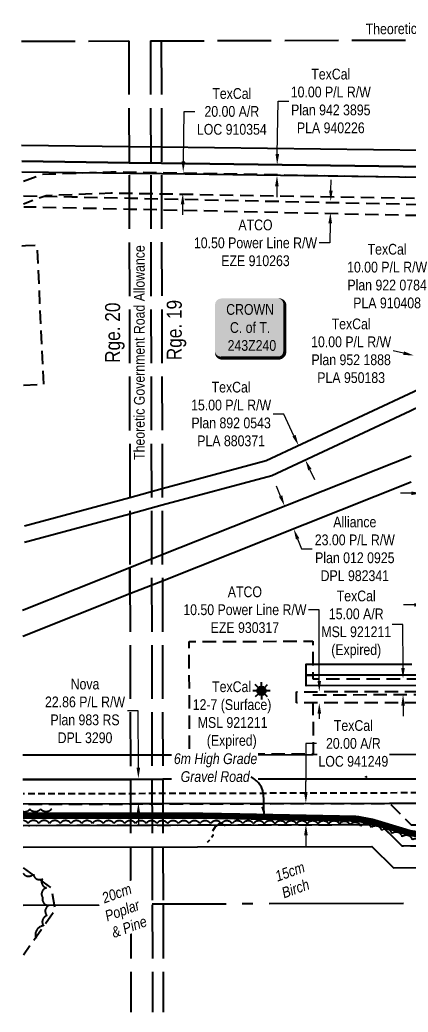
# Model space of a CAD drawing. Extents: x 507881 to 521259, y 6022177 to 6031356.
# Drawn here: x 509547 to 509909, y 6022216 to 6023140 of the extents above; entities that cross this region are included whole.
import ezdxf
from ezdxf.enums import TextEntityAlignment as Align

# ---------------------------------------------------------------- set-up
doc = ezdxf.new("R2010")
doc.units = 0
doc.header["$LTSCALE"] = 5
doc.header["$PDMODE"] = 3
doc.header["$PDSIZE"] = 30
for name, pattern in [('0', [1, 1, 0]), ('foc-ACCESSROAD', [3.75, 2.5, -1.25]), ('foc-FLOWLINE', [3.75, 2.5, -1.25]), ('foc-QUARTERLINE', [33, 25, -3, 2, -3]), ('foc-TOPO', [1, 0.2, -0.8]), ('foc-TOPO-ephemeral', [6.25, 3.125, -0.625, 0.625, -0.625, 0.625, -0.625]), ('foc-UNSURVEYED', [12.5, 10, -2.5]), ('UG_PIPE', [1.875, 1.25, -0.625])]:
    doc.linetypes.add(name, pattern=pattern)
doc.layers.get('Defpoints').update_dxf_attribs({"color": 9})
for name, color, linetype, lineweight in [('AS-GENERAL', 48, 'Continuous', 18), ('F-AR-T', 190, 'Continuous', 9), ('F-RW-T', 190, 'Continuous', 9), ('F-WS-T', 190, 'Continuous', 9)]:
    doc.layers.add(name, color=color, linetype=linetype, lineweight=lineweight)
for name, color, linetype in [('AS-OWNER', 7, 'Continuous'), ('AS-PIPE-UG', 44, 'UG_PIPE'), ('AS-ROADS', 254, 'Continuous'), ('C-RW', 13, 'Continuous'), ('D-TXT', 6, 'Continuous'), ('F-AR', 190, 'foc-ACCESSROAD'), ('F-EZE', 190, 'foc-FLOWLINE'), ('F-RW', 190, 'Continuous'), ('F-WS', 190, 'foc-ACCESSROAD'), ('F-WS-S', 190, 'Continuous'), ('L-QSEC', 8, 'foc-QUARTERLINE'), ('L-ROAD-T', 7, 'Continuous'), ('L-SECQ', 8, 'foc-QUARTERLINE'), ('L-USEC', 7, 'foc-UNSURVEYED'), ('T-BUSH', 110, '0'), ('T-BUSH-T', 110, 'Continuous'), ('T-DRAW', 143, 'foc-TOPO-ephemeral'), ('T-GENERAL', 48, 'foc-TOPO')]:
    doc.layers.add(name, color=color, linetype=linetype)
doc.styles.add('80', font='ARIALN.TTF', dxfattribs={"height": 10})
doc.styles.add('80CG', font='ARIALN.TTF', dxfattribs={"height": 10})
doc.styles.add('80L', font='ARIALN.TTF', dxfattribs={"height": 10})
doc.dimstyles.new('Compass 5 000', dxfattribs={"dimscale": 5, "dimtxt": 9, "dimasz": 2, "dimexe": 0.2, "dimexo": 0.0625, "dimgap": 0.5, "dimtad": 0, "dimtih": 1, "dimtoh": 1, "dimzin": 0, "dimdsep": 46, "dimtxsty": '80CG', "dimcen": 0.1, "dimse1": 1, "dimse2": 1, "dimclrd": 256, "dimclrt": 256, "dimaunit": 1, "dimadec": 4, "dimazin": 0, "dimtfac": 0.06, "dimtofl": 0, "dimtmove": 0, "dimatfit": 1, "dimfxl": 0.2, "dimtolj": 1, "dimtzin": 0, "dimlwd": -1, "dimarcsym": 0})

# ---------------------------------------------------------------- blocks, each defined once
blk = doc.blocks.new('*D576')
at = {"layer": 'Defpoints', "color": 0, "transparency": 16777216}
for p in [(509845.86, 6022526.54), (509904.03, 6022526.62), (509845.88, 6022511.53)]:
    blk.add_point(p, dxfattribs=at)
at = {"layer": 'F-AR-T', "transparency": 16777216}
for p, q in [((509903.96, 6022577.1), (509893.96, 6022577.1)), ((509904.02, 6022536.62), (509903.96, 6022577.1)), ((509904.07, 6022501.61), (509904.08, 6022491.61))]:
    blk.add_line(p, q, dxfattribs=at)
for points in [[(509905.68, 6022536.62), (509902.35, 6022536.62), (509904.03, 6022526.62)], [(509905.73, 6022501.62), (509902.4, 6022501.61), (509904.05, 6022511.61)]]:
    blk.add_solid(points, dxfattribs=at)
at = {"layer": 'F-AR-T', "transparency": 16777216, "insert": (509860.47, 6022577.1), "char_height": 10, "attachment_point": 5, "style": '80CG'}
blk.add_mtext('\\A1;TexCal\\P15.00 A/R\\PMSL 921211\\P(Expired)', dxfattribs=at)
blk = doc.blocks.new('*D585')
at = {"layer": 'Defpoints', "color": 0, "transparency": 16777216}
for p in [(509931.64, 6022699.24), (509921.9, 6022617.96), (509931.89, 6022618)]:
    blk.add_point(p, dxfattribs=at)
at = {"layer": 'F-RW-T', "transparency": 16777216}
for p, q in [((509911.65, 6022699.18), (509901.65, 6022699.15)), ((509941.64, 6022699.28), (509975.04, 6022699.38))]:
    blk.add_line(p, q, dxfattribs=at)
for points in [[(509911.64, 6022700.85), (509911.66, 6022697.52), (509921.65, 6022699.21)], [(509941.64, 6022700.94), (509941.65, 6022697.61), (509931.64, 6022699.24)]]:
    blk.add_solid(points, dxfattribs=at)
at = {"layer": 'F-RW-T', "transparency": 16777216, "insert": (510014.13, 6022699.38), "char_height": 10, "attachment_point": 5, "style": '80CG'}
blk.add_mtext('\\A1;TexCal\\P10.00 P/L R/W\\PPlan 932 1865\\PPLA 930315', dxfattribs=at)
blk = doc.blocks.new('*D586')
at = {"layer": 'Defpoints', "color": 0, "transparency": 16777216}
for p in [(509786.88, 6023004.98), (509827.55, 6023004.42), (509827.41, 6022994.43)]:
    blk.add_point(p, dxfattribs=at)
at = {"layer": 'F-RW-T', "transparency": 16777216}
for p, q in [((509787.02, 6023014.98), (509787.7, 6023064.35)), ((509787.7, 6023064.35), (509797.7, 6023064.35)), ((509786.6, 6022984.99), (509786.46, 6022974.99))]:
    blk.add_line(p, q, dxfattribs=at)
for points in [[(509785.35, 6023015.01), (509788.68, 6023014.96), (509786.88, 6023004.98)], [(509784.94, 6022985.01), (509788.27, 6022984.97), (509786.74, 6022994.99)]]:
    blk.add_solid(points, dxfattribs=at)
at = {"layer": 'F-RW-T', "transparency": 16777216, "insert": (509836.79, 6023064.35), "char_height": 10, "attachment_point": 5, "style": '80CG'}
blk.add_mtext('\\A1;TexCal\\P10.00 P/L R/W\\PPlan 942 3895\\PPLA 940226', dxfattribs=at)
blk = doc.blocks.new('*D587')
at = {"layer": 'Defpoints', "color": 0, "transparency": 16777216}
for p in [(509915.78, 6022833.89), (509914.36, 6022827.45), (509925.54, 6022831.73)]:
    blk.add_point(p, dxfattribs=at)
at = {"layer": 'F-RW-T', "transparency": 16777216}
for p, q in [((509904.59, 6022829.62), (509894.83, 6022831.78)), ((509933.88, 6022823.12), (509943.64, 6022820.96))]:
    blk.add_line(p, q, dxfattribs=at)
for points in [[(509904.95, 6022831.25), (509904.23, 6022827.99), (509914.36, 6022827.45)], [(509934.24, 6022824.75), (509933.52, 6022821.5), (509924.11, 6022825.29)]]:
    blk.add_solid(points, dxfattribs=at)
at = {"layer": 'F-RW-T', "transparency": 16777216, "insert": (509855.74, 6022831.78), "char_height": 10, "attachment_point": 5, "style": '80CG'}
blk.add_mtext('\\A1;TexCal\\P10.00 P/L R/W\\PPlan 952 1888\\PPLA 950183', dxfattribs=at)
blk = doc.blocks.new('*D588')
at = {"layer": 'Defpoints', "color": 0, "transparency": 16777216}
for p in [(509924.44, 6022604.65), (509931.94, 6022604.67), (509931.97, 6022595.34)]:
    blk.add_point(p, dxfattribs=at)
at = {"layer": 'F-RW-T', "transparency": 16777216}
for p, q in [((509914.47, 6022595.29), (509904.47, 6022595.26)), ((509941.97, 6022595.37), (510051.78, 6022595.71))]:
    blk.add_line(p, q, dxfattribs=at)
for points in [[(509914.46, 6022596.96), (509914.47, 6022593.62), (509924.47, 6022595.32)], [(509941.96, 6022597.04), (509941.98, 6022593.71), (509931.97, 6022595.34)]]:
    blk.add_solid(points, dxfattribs=at)
at = {"layer": 'F-RW-T', "transparency": 16777216, "insert": (510113.79, 6022595.71), "char_height": 10, "attachment_point": 5, "style": '80CG'}
blk.add_mtext('\\A1;ATCO\\P7.50 Vegetation Control\\PEZE 890557', dxfattribs=at)
blk = doc.blocks.new('*D612')
at = {"layer": 'Defpoints', "color": 0, "transparency": 16777216}
for p in [(509802.24, 6022666.01), (509738.31, 6022665.36), (509746.78, 6022644.01)]:
    blk.add_point(p, dxfattribs=at)
at = {"layer": 'F-RW-T', "transparency": 16777216}
for p, q in [((509790.07, 6022696.66), (509786.39, 6022705.95)), ((509805.92, 6022656.71), (509809.61, 6022647.42)), ((509809.61, 6022647.42), (509819.61, 6022647.42))]:
    blk.add_line(p, q, dxfattribs=at)
for points in [[(509791.62, 6022697.27), (509788.52, 6022696.04), (509793.76, 6022687.36)], [(509807.47, 6022657.33), (509804.37, 6022656.1), (509802.24, 6022666.01)]]:
    blk.add_solid(points, dxfattribs=at)
at = {"layer": 'F-RW-T', "transparency": 16777216, "insert": (509859.15, 6022647.42), "char_height": 10, "attachment_point": 5, "style": '80CG'}
blk.add_mtext('\\A1;Alliance\\P23.00 P/L R/W\\PPlan 012 0925\\PDPL 982341', dxfattribs=at)
blk = doc.blocks.new('*D613')
at = {"layer": 'Defpoints', "color": 0, "transparency": 16777216}
for p in [(509829.34, 6022434.05), (509657.74, 6022410.96), (509829.38, 6022411.26)]:
    blk.add_point(p, dxfattribs=at)
at = {"layer": 'F-RW-T', "transparency": 16777216}
for p, q in [((509657.59, 6022496.55), (509647.59, 6022496.55)), ((509657.68, 6022443.76), (509657.59, 6022496.55)), ((509657.75, 6022400.96), (509657.77, 6022390.96))]:
    blk.add_line(p, q, dxfattribs=at)
for points in [[(509659.35, 6022443.76), (509656.01, 6022443.76), (509657.7, 6022433.76)], [(509659.42, 6022400.96), (509656.09, 6022400.96), (509657.74, 6022410.96)]]:
    blk.add_solid(points, dxfattribs=at)
at = {"layer": 'F-RW-T', "transparency": 16777216, "insert": (509608.05, 6022496.55), "char_height": 10, "attachment_point": 5, "style": '80CG'}
blk.add_mtext('\\A1;Nova \\P22.86 P/L R/W\\PPlan 983 RS\\PDPL 3290', dxfattribs=at)
blk = doc.blocks.new('*D614')
at = {"layer": 'Defpoints', "color": 0, "transparency": 16777216}
for p in [(509757.65, 6022972.76), (509757.42, 6022962.26), (509836.47, 6022960.54)]:
    blk.add_point(p, dxfattribs=at)
at = {"layer": 'F-RW-T', "transparency": 16777216}
for p, q in [((509836.91, 6022981.03), (509837.13, 6022991.03)), ((509836.25, 6022950.54), (509835.85, 6022932.28)), ((509835.85, 6022932.28), (509825.85, 6022932.28))]:
    blk.add_line(p, q, dxfattribs=at)
for points in [[(509835.25, 6022981.07), (509838.58, 6022981), (509836.7, 6022971.04)], [(509834.58, 6022950.57), (509837.92, 6022950.5), (509836.47, 6022960.54)]]:
    blk.add_solid(points, dxfattribs=at)
at = {"layer": 'F-RW-T', "transparency": 16777216, "insert": (509766.71, 6022932.28), "char_height": 10, "attachment_point": 5, "style": '80CG'}
blk.add_mtext('\\A1;ATCO\\P10.50 Power Line R/W\\PEZE 910263', dxfattribs=at)
blk = doc.blocks.new('*D616')
at = {"layer": 'Defpoints', "color": 0, "transparency": 16777216}
for p in [(509839.95, 6022514.53), (509826.09, 6022504), (509839.97, 6022504.02)]:
    blk.add_point(p, dxfattribs=at)
at = {"layer": 'F-RW-T', "transparency": 16777216}
for p, q in [((509825.97, 6022590.74), (509815.97, 6022590.74)), ((509826.06, 6022524.51), (509825.97, 6022590.74)), ((509826.11, 6022494), (509826.12, 6022484))]:
    blk.add_line(p, q, dxfattribs=at)
for points in [[(509827.73, 6022524.51), (509824.4, 6022524.5), (509826.08, 6022514.51)], [(509827.77, 6022494.01), (509824.44, 6022494), (509826.09, 6022504)]]:
    blk.add_solid(points, dxfattribs=at)
at = {"layer": 'F-RW-T', "transparency": 16777216, "insert": (509756.83, 6022590.74), "char_height": 10, "attachment_point": 5, "style": '80CG'}
blk.add_mtext('\\A1;ATCO\\P10.50 Power Line R/W\\PEZE 930317', dxfattribs=at)
blk = doc.blocks.new('*D617')
at = {"layer": 'Defpoints', "color": 0, "transparency": 16777216}
for p in [(509699.4, 6022998.27), (509742.12, 6022997.52), (509741.77, 6022977.52)]:
    blk.add_point(p, dxfattribs=at)
at = {"layer": 'F-RW-T', "transparency": 16777216}
for p, q in [((509699.58, 6023008.27), (509700.39, 6023054.61)), ((509700.39, 6023054.61), (509710.39, 6023054.61)), ((509698.87, 6022968.27), (509698.7, 6022958.27))]:
    blk.add_line(p, q, dxfattribs=at)
for points in [[(509697.91, 6023008.3), (509701.24, 6023008.24), (509699.4, 6022998.27)], [(509697.21, 6022968.3), (509700.54, 6022968.24), (509699.05, 6022978.27)]]:
    blk.add_solid(points, dxfattribs=at)
at = {"layer": 'F-RW-T', "transparency": 16777216, "insert": (509744.68, 6023054.61), "char_height": 10, "attachment_point": 5, "style": '80CG'}
blk.add_mtext('\\A1;TexCal\\P20.00 A/R\\PLOC 910354', dxfattribs=at)
blk = doc.blocks.new('*D623')
at = {"layer": 'Defpoints', "color": 0, "transparency": 16777216}
for p in [(509981.08, 6022902.89), (509989.3, 6022897.2), (509966.49, 6022881.81)]:
    blk.add_point(p, dxfattribs=at)
at = {"layer": 'F-RW-T', "transparency": 16777216}
for p, q in [((509938.29, 6022901.32), (509928.29, 6022901.32)), ((509958.27, 6022887.5), (509938.29, 6022901.32)), ((509982.93, 6022870.43), (509991.15, 6022864.74))]:
    blk.add_line(p, q, dxfattribs=at)
for points in [[(509959.21, 6022888.87), (509957.32, 6022886.13), (509966.49, 6022881.81)], [(509983.88, 6022871.8), (509981.98, 6022869.06), (509974.71, 6022876.12)]]:
    blk.add_solid(points, dxfattribs=at)
at = {"layer": 'F-RW-T', "transparency": 16777216, "insert": (509889.21, 6022901.32), "char_height": 10, "attachment_point": 5, "style": '80CG'}
blk.add_mtext('\\A1;TexCal\\P10.00 P/L R/W\\PPlan 922 0784\\PPLA 910408', dxfattribs=at)
blk = doc.blocks.new('*D633')
at = {"layer": 'Defpoints', "color": 0, "transparency": 16777216}
for p in [(509821.21, 6022410.83), (509813.62, 6022390.82), (509821.24, 6022390.83)]:
    blk.add_point(p, dxfattribs=at)
at = {"layer": 'F-RW-T', "transparency": 16777216}
for p, q in [((509823.49, 6022466.27), (509813.49, 6022466.27)), ((509813.49, 6022466.27), (509813.55, 6022430.82)), ((509813.57, 6022420.82), (509813.55, 6022430.82)), ((509813.64, 6022380.82), (509813.65, 6022370.82))]:
    blk.add_line(p, q, dxfattribs=at)
for points in [[(509815.24, 6022420.82), (509811.9, 6022420.82), (509813.59, 6022410.82)], [(509815.3, 6022380.82), (509811.97, 6022380.82), (509813.62, 6022390.82)]]:
    blk.add_solid(points, dxfattribs=at)
at = {"layer": 'F-RW-T', "transparency": 16777216, "insert": (509857.81, 6022466.27), "char_height": 10, "attachment_point": 5, "style": '80CG', "bg_fill": 3, "box_fill_scale": 1.1, "bg_fill_color": 256, "bg_fill_true_color": 13158600, "bg_fill_transparency": 0}
blk.add_mtext('\\A1;TexCal\\P20.00 A/R\\PLOC 941249', dxfattribs=at)
blk = doc.blocks.new('*U566')
h = blk.add_hatch(color=255)
edge = h.paths.add_edge_path()
edge.add_line((-26.5, -28.5), (26.5, -28.5))
edge.add_arc((26.5, -22.5), 6, 270, 360)
edge.add_line((32.5, -22.5), (32.5, 21))
edge.add_arc((26.5, 21), 6, 0, 90)
edge.add_line((26.5, 27), (-26.5, 27))
edge.add_arc((-26.5, 21), 6, 90, 180)
edge.add_line((-32.5, 21), (-32.5, -22.5))
edge.add_arc((-26.5, -22.5), 6, 180, 270)
at = {"color": 14, "flags": 128}
blk.add_lwpolyline([(-26.5, -28.5, 3, 3, 0), (26.5, -28.5, 3, 3, 0.414214), (32.5, -22.5, 3, 3, 0), (32.5, 21, 3, 0, 0.414214), (26.5, 27, 0, 0, 0), (-26.5, 27, 0, 0, 0.414214), (-32.5, 21, 0, 0, 0), (-32.5, -22.5, 0, 3, 0.414214)], format="xyseb", close=True, dxfattribs=at)
at = {"color": 14, "style": '80'}
blk.add_attdef('ENTER_TEXT_001', (-26.85, -4.92), '', height=10, dxfattribs=at)
blk = doc.blocks.new('GAS')
h = blk.add_hatch(color=255)
h.dxf.hatch_style = 1
edge = h.paths.add_edge_path()
edge.add_arc((0, 0), 0.9, 0, 360)
for p, q in [((-0.81, 0), (-1.62, 0)), ((-0.57, 0.57), (-1.14, 1.14)), ((0, 0.81), (0, 1.62)), ((0.57, 0.57), (1.14, 1.14)), ((1.62, 0), (0.81, 0)), ((-0.57, -0.57), (-1.14, -1.14)), ((0, -0.81), (0, -1.62)), ((1.14, -1.14), (0.57, -0.57))]:
    blk.add_line(p, q)
blk.add_circle((0, 0), 0.8)
blk = doc.blocks.new('*D1036')
at = {"layer": 'Defpoints', "color": 0, "transparency": 16777216}
for p in [(509806.78, 6022743.73), (509813.61, 6022746.93), (509819.97, 6022733.35)]:
    blk.add_point(p, dxfattribs=at)
at = {"layer": 'F-RW-T', "transparency": 16777216}
for p, q in [((509793.11, 6022772.95), (509783.11, 6022772.95)), ((509802.54, 6022752.79), (509793.11, 6022772.95)), ((509817.36, 6022721.09), (509821.6, 6022712.03))]:
    blk.add_line(p, q, dxfattribs=at)
for points in [[(509804.05, 6022753.49), (509801.03, 6022752.08), (509806.78, 6022743.73)], [(509818.87, 6022721.8), (509815.85, 6022720.38), (509813.13, 6022730.15)]]:
    blk.add_solid(points, dxfattribs=at)
at = {"layer": 'F-RW-T', "transparency": 16777216, "insert": (509744.02, 6022772.95), "char_height": 10, "attachment_point": 5, "style": '80CG'}
blk.add_mtext('\\A1;TexCal\\P15.00 P/L R/W\\PPlan 892 0543\\PPLA 880371', dxfattribs=at)

msp = doc.modelspace()

# ---------------------------------------------------------------- linework, layer by layer
at = {"layer": 'AS-PIPE-UG', "flags": 128}
msp.add_lwpolyline([(512195.519, 6022425.119), (512108.81, 6022424.866), (512008.502, 6022424.342), (511958.573, 6022424.85), (511858.65, 6022424.562), (511856.978, 6022424.21), (511799.508, 6022424.311), (511758.696, 6022424.549), (511655.786, 6022423.996), (511610.516, 6022423.522), (511537.417, 6022423.379), (511473.445, 6022423.525), (511411.474, 6022423.508), (511336.759, 6022423.34), (511248.778, 6022423.174), (511191.841, 6022422.95), (511114.082, 6022422.276), (511039.658, 6022422.322), (510989.53, 6022422.255), (510901.805, 6022422.298), (510844.011, 6022422.251), (510787.561, 6022422.157), (510787.561, 6022422.135), (510731.216, 6022421.98), (510676.908, 6022421.781), (510623.238, 6022421.653), (510564.372, 6022421.604), (510515.99, 6022421.619), (510473.299, 6022421.399), (510428.312, 6022421.425), (510378.335, 6022421.234), (510347.682, 6022421.364), (510294.54, 6022420.999), (510249.803, 6022421.075), (510196.692, 6022420.967), (509550.337, 6022419.261)], dxfattribs=at)
at = {"layer": 'AS-ROADS', "const_width": 5.997, "flags": 128}
msp.add_lwpolyline([(509942.132, 6022377.837), (509910.429, 6022382.978), (509875.808, 6022393.427), (509861.088, 6022396.216), (509749.12, 6022398.464), (509716.195, 6022399.05), (509550.38, 6022399.032)], dxfattribs=at)
at = {"layer": 'C-RW'}
for points in [[(509549.061, 6023023.301), (509649.011, 6023022.031), (509679.17, 6023021.648), (510024.643, 6023017.255), (510035.841, 6023017.113), (510047.037, 6023016.971), (510051.401, 6023016.916), (510058.231, 6023016.83), (510092.05, 6023016.401), (510100.453, 6023016.295), (510109.331, 6023016.182), (510109.331, 6022928.838), (510113.73, 6022923.88), (510126.837, 6022912.486), (510145.429, 6022899.015), (510155.812, 6022892.326), (510185.39, 6022922.427), (510429.712, 6023039.934), (510436.94, 6023043.411), (510450.694, 6023050.027), (510471.066, 6023059.825), (510603.038, 6023123.294), (510666.156, 6023153.649)], [(510701.206, 6023153.759), (510638.121, 6023123.404), (510471.104, 6023043.114), (510456.55, 6023036.127), (510442.79, 6023029.525), (510435.556, 6023026.058), (510194.254, 6022910.042), (510157.953, 6022873.1), (510136.959, 6022886.624), (510117.496, 6022900.727), (510103.152, 6022913.195), (510094.327, 6022923.142), (510094.327, 6023001.28), (510092.634, 6023001.291), (510084.205, 6023001.348), (510050.282, 6023001.578), (510043.432, 6023001.625), (510039.054, 6023001.655), (510027.824, 6023001.731), (510016.592, 6023001.807), (509679.202, 6023006.473), (509649.043, 6023006.882), (509549.093, 6023008.271)]]:
    msp.add_lwpolyline(points, dxfattribs=at)
at = {"layer": 'C-RW', "flags": 128}
for points in [[(511868.956, 6022414.677), (510299.436, 6022411.194), (510299.79, 6022296.401), (510149.872, 6022296.064), (510149.602, 6022383.546), (510030.214, 6022383.277), (510018.253, 6022371.303), (509903.343, 6022370.538), (509883.312, 6022390.48), (509550.399, 6022389.73)], [(509550.441, 6022369.741), (509875.077, 6022370.472), (509895.145, 6022350.494), (510026.557, 6022351.333), (510038.518, 6022363.306), (510129.674, 6022363.512), (510129.944, 6022276.03), (510319.841, 6022276.457), (510319.487, 6022391.25), (511849.003, 6022394.705)]]:
    msp.add_lwpolyline(points, dxfattribs=at)
at = {"layer": 'F-AR', "flags": 128}
for points in [[(509550.848, 6022989.756), (509567.998, 6022996.106), (509631.973, 6022998.532), (509650.107, 6022998.214), (509680.267, 6022997.686), (510011.42, 6022991.882), (510022.59, 6022991.686), (510033.757, 6022991.49), (510038.106, 6022991.414), (510044.923, 6022991.294), (510035.678, 6022973.553), (510034.594, 6022971.473), (510027.782, 6022971.593), (510023.427, 6022971.668), (510012.259, 6022971.864), (510001.091, 6022972.059), (509680.309, 6022977.682), (509650.149, 6022978.211), (509632.177, 6022978.526), (509596.713, 6022977.181), (509571.948, 6022976.242), (509550.893, 6022968.445)], [(509555.503, 6022409.731), (509649.65, 6022409.943), (509679.823, 6022410.011), (509891.546, 6022410.487), (509911.581, 6022390.543), (509931.542, 6022390.588), (509931.589, 6022370.602), (509903.343, 6022370.538), (509883.312, 6022390.48), (509555.546, 6022389.741)]]:
    msp.add_lwpolyline(points, dxfattribs=at)
at = {"layer": 'F-EZE', "flags": 128}
msp.add_lwpolyline([(509550.919, 6022976.158), (509595.672, 6022975.183), (509649.112, 6022974.019), (509679.272, 6022973.362), (509998.147, 6022966.412), (510009.291, 6022966.169), (510020.434, 6022965.927), (510024.78, 6022965.833), (510031.579, 6022965.685), (510026.164, 6022955.298), (510019.366, 6022955.446), (510015.021, 6022955.54), (510003.877, 6022955.782), (509992.733, 6022956.025), (509679.295, 6022962.855), (509649.134, 6022963.513), (509550.942, 6022965.652)], dxfattribs=at)
msp.add_lwpolyline([(509926.436, 6022514.634), (509926.45, 6022504.132), (509925.799, 6022504.142), (509918.297, 6022504.132), (509813.834, 6022503.988), (509804.737, 6022503.975), (509804.723, 6022514.477), (509918.265, 6022514.634), (509925.767, 6022514.645), (509926.436, 6022514.634)], close=True, dxfattribs=at)
at = {"layer": 'F-RW'}
for points in [[(509549.093, 6023008.271), (509649.043, 6023006.882), (509679.202, 6023006.473), (510016.592, 6023001.807), (510079.037, 6023121.629), (510094.782, 6023151.838)], [(510011.42, 6022991.882), (509679.224, 6022996.479), (509649.064, 6022996.895), (509549.114, 6022998.277)], [(509551.568, 6022669.008), (509649.701, 6022695.406), (509679.842, 6022703.568), (509776.676, 6022729.648), (509909.504, 6022791.779), (509919.219, 6022796.324), (509928.934, 6022800.866), (509931.332, 6022801.988), (509940.357, 6022806.211), (510045.328, 6022855.311), (510053.114, 6022855.337), (510140.784, 6022855.633), (510173.161, 6022855.744), (510471.529, 6022856.71), (510504.014, 6022856.815), (510515.522, 6022856.852)], [(510521.818, 6022841.884), (510507.822, 6022841.838), (510471.564, 6022841.718), (510158.339, 6022840.693), (510125.968, 6022840.586), (510053.161, 6022840.347), (510048.686, 6022840.332), (509931.384, 6022785.464), (509929.999, 6022784.816), (509920.284, 6022780.272), (509910.569, 6022775.727), (509781.839, 6022715.513), (509679.875, 6022688.014), (509649.733, 6022679.883), (509551.601, 6022653.462)], [(509911.68, 6022709.43), (509680.024, 6022617.518), (509649.89, 6022605.498), (509649.838, 6022630.243), (509679.971, 6022642.205), (509911.569, 6022734.141)], [(509549.975, 6022590.499), (509649.837, 6022630.242), (509649.889, 6022605.497), (509550.028, 6022565.745)], [(509922.175, 6022530.124), (509820.227, 6022529.983), (509813.759, 6022529.973), (509813.745, 6022539.967), (509820.205, 6022539.977), (509912.149, 6022540.104)], [(509924.699, 6022520.134), (509813.774, 6022519.981), (509813.759, 6022529.973), (509820.227, 6022529.983), (509922.175, 6022530.124)], [(509550.26, 6022455.575), (509650.207, 6022455.742), (509680.365, 6022455.795), (509705.371, 6022455.839), (509820.397, 6022456.043), (509924.896, 6022456.228), (509932.398, 6022456.241), (509962.884, 6022456.294), (510199.058, 6022456.713), (510220.361, 6022456.751), (510235.359, 6022456.777), (510319.085, 6022457.049), (510319.779, 6022456.923), (510472.442, 6022457.184), (510601.748, 6022457.405)], [(512196.807, 6022438.39), (512096.861, 6022438.127), (511304.784, 6022436.038), (511274.626, 6022435.958), (511024.171, 6022435.297), (511011.308, 6022435.264), (510788.947, 6022434.878), (510768.656, 6022434.841), (510758.662, 6022434.824), (510472.494, 6022434.338), (510236.005, 6022433.931), (510221.006, 6022433.906), (509962.954, 6022433.426), (509932.468, 6022433.371), (509680.413, 6022432.917), (509650.255, 6022432.862), (509550.308, 6022432.708)], [(509550.308, 6022432.708), (509650.255, 6022432.862), (509680.413, 6022432.917), (509932.468, 6022433.371), (509962.954, 6022433.426), (510221.006, 6022433.906), (510236.005, 6022433.931), (510472.494, 6022434.338), (510758.662, 6022434.824), (510768.656, 6022434.841), (510788.947, 6022434.878), (511011.308, 6022435.264), (511024.171, 6022435.297), (511274.626, 6022435.958), (511304.784, 6022436.038), (512096.861, 6022438.127), (512196.807, 6022438.39)], [(511304.841, 6022413.193), (511274.682, 6022413.113), (511031.958, 6022412.473), (511019.094, 6022412.439), (510789.027, 6022412.035), (510768.695, 6022412.001), (510758.748, 6022411.99), (510746.552, 6022411.969), (510472.546, 6022411.495), (510302.439, 6022411.2), (510236.65, 6022411.087), (510221.651, 6022411.062), (509963.024, 6022410.611), (509932.538, 6022410.559), (509925.037, 6022410.545), (509891.546, 6022410.487), (509680.462, 6022410.133), (509650.303, 6022410.011), (509550.357, 6022409.855)]]:
    msp.add_lwpolyline(points, dxfattribs=at)
at = {"layer": 'F-WS', "flags": 128}
for points in [[(509549.26, 6022929.68), (509552.657, 6022929.844), (509563.168, 6022930.352), (509569.449, 6022800.475), (509549.535, 6022799.512)], [(509550.483, 6022350.463), (509576.554, 6022331.895), (509579.838, 6022312.913), (509580.171, 6022310.987), (509550.654, 6022269.12)]]:
    msp.add_lwpolyline(points, dxfattribs=at)
msp.add_lwpolyline([(509926.444, 6022511.473), (509926.444, 6022511.473), (509924.635, 6022511.483), (509820.178, 6022511.338), (509820.195, 6022503.836), (509820.304, 6022456.402), (509705.278, 6022456.198), (509705.038, 6022561.222), (509820.064, 6022561.426), (509820.112, 6022540.336), (509820.134, 6022530.342), (509820.143, 6022526.341), (509924.588, 6022526.486), (509926.398, 6022526.477), (509926.398, 6022526.477), (509926.398, 6022526.477), (509926.444, 6022511.473)], close=True, dxfattribs=at)
at = {"layer": 'L-QSEC', "flags": 128}
msp.add_lwpolyline([(509550.555, 6022315.832), (509650.501, 6022316.103)], dxfattribs=at)
at = {"layer": 'L-SECQ'}
msp.add_line((509904.38, 6022317.341), (509670.605, 6022316.602), dxfattribs=at)
at = {"layer": 'L-USEC'}
for p, q in [((509548.857, 6023120.014), (509648.803, 6023120.285)), ((509648.803, 6023120.285), (509650.501, 6022316.103)), ((509668.912, 6023120.349), (510470.922, 6023122.885)), ((509668.912, 6023120.349), (509668.912, 6023120.328)), ((509668.912, 6023120.328), (509670.61, 6022316.145)), ((509678.967, 6023120.381), (509678.967, 6023120.349)), ((509678.967, 6023120.349), (509680.665, 6022316.166)), ((509650.501, 6022316.103), (509650.712, 6022216.158)), ((509670.61, 6022316.145), (509670.821, 6022216.201)), ((509680.665, 6022316.166), (509680.876, 6022216.222))]:
    msp.add_line(p, q, dxfattribs=at)
at = {"layer": 'T-BUSH', "flags": 128}
for points in [[(509576.729, 6022405.299, -0.5205671), (509566.735, 6022405.205, -0.5205671), (509556.741, 6022405.112, -0.3067375), (509550.373, 6022402.612, -0.3067375)], [(509925.883, 6022333.561, 0.520567), (509924.986, 6022343.516, 0.5205671), (509924.325, 6022353.48, 0.5205671), (509924.41, 6022363.474, 0.5205671), (509921.504, 6022372.868, 0.5205671), (509912.905, 6022376.627, 0.5205671), (509903.339, 6022379.519, 0.5205671), (509893.798, 6022382.494, 0.5205671), (509884.256, 6022385.468, 0.5205671), (509874.643, 6022388.118, 0.5205671), (509864.731, 6022389.402, 0.5205671), (509854.82, 6022390.685, 0.5205671), (509844.878, 6022391.511, 0.5205671), (509834.883, 6022391.526, 0.5205671), (509824.889, 6022391.542, 0.5205671), (509814.894, 6022391.557, 0.5205671), (509804.9, 6022391.572, 0.5205671), (509794.905, 6022391.588, 0.5205671), (509784.91, 6022391.603, 0.5205671), (509774.916, 6022391.618, 0.5205671), (509764.921, 6022391.634, 0.5205671), (509754.927, 6022391.649, 0.5205671), (509744.932, 6022391.665, 0.5205671), (509734.938, 6022391.68, 0.5205671), (509724.943, 6022391.695, 0.5205671), (509714.948, 6022391.711, 0.5205671), (509704.954, 6022391.726, 0.5205671), (509694.959, 6022391.741, 0.5205671), (509684.965, 6022391.757, 0.5205671), (509674.97, 6022391.772, 0.5205671), (509664.975, 6022391.787, 0.5205671), (509654.981, 6022391.803, 0.5205671), (509644.986, 6022391.818, 0.5205671), (509634.992, 6022391.833, 0.5205671), (509624.997, 6022391.849, 0.5205671), (509615.003, 6022391.864, 0.5205671), (509605.008, 6022391.879, 0.5205671), (509595.013, 6022391.895, 0.5205671), (509585.019, 6022391.91, 0.5205671), (509575.024, 6022391.925, 0.5205671), (509565.03, 6022391.941, 0.5205671), (509555.035, 6022391.956, 0.2296402), (509550.39, 6022394.555, 0.2296402)], [(509550.493, 6022345.393, 0.4774871), (509559.944, 6022344.546, 0.5205671), (509568.364, 6022340.166, 0.5205671), (509572.261, 6022331.905, 0.5205671), (509568.526, 6022322.747, 0.5205671), (509574.594, 6022315.642, 0.5205671), (509572.63, 6022305.992, 0.5205671), (509569.457, 6022296.565, 0.5205671), (509562.588, 6022284.879)]]:
    msp.add_lwpolyline(points, format="xyb", dxfattribs=at)
at = {"layer": 'T-DRAW', "flags": 128}
msp.add_lwpolyline([(509738.42, 6022389.916), (509737.747, 6022390.056), (509733.381, 6022391.97), (509729.029, 6022388.754), (509726.626, 6022384.213), (509726.954, 6022380.369), (509724.346, 6022376.924), (509720.048, 6022372.216)], dxfattribs=at)
at = {"layer": 'T-GENERAL'}
for points in [[(509869.556, 6022435.009), (509869.481, 6022435.035), (509869.557, 6022435.045), (509869.556, 6022435.009)], [(509869.557, 6022435.045), (509869.562, 6022435.384), (509870.303, 6022435.137), (509869.557, 6022435.045)]]:
    msp.add_lwpolyline(points, close=True, dxfattribs=at)

# ---------------------------------------------------------------- block references
at = {"layer": 'AS-OWNER', "color": 6}
ref = msp.add_blockref('*U566', (509761.492, 6022853.572), dxfattribs=dict(at, xscale=0.9994626999999787, yscale=0.9994626999999787, zscale=0.9994626999999787))
ref.add_attrib('ENTER_TEXT_001', 'CROWN', (509739.444, 6022865.338), dxfattribs={"layer": '0', "color": 14, "height": 9.9946, "style": '80'})
ref.add_attrib('ENTER_TEXT_002', 'C. of T.', (509742.938, 6022848.503), dxfattribs={"layer": '0', "color": 14, "height": 9.9946, "style": '80'})
ref.add_attrib('ENTER_TEXT_003', ' 243Z240', (509737.583, 6022831.804), dxfattribs={"layer": '0', "color": 14, "height": 9.9946, "style": '80'})
at = {"layer": 'F-WS-S', "xscale": 4.997294999999959, "yscale": 4.997294999999959, "zscale": 4.997294999999959}
msp.add_blockref('GAS', (509772.202, 6022515.36), dxfattribs=at)

# ---------------------------------------------------------------- texts
at = {"layer": 'D-TXT', "color": 3, "char_height": 13.9924, "attachment_point": 1, "rotation": 90, "style": '80L'}
for s, width, insert in [('Rge. 19', 63.79214, (509684.096, 6022823.061)), ('Rge. 20', 73.67562, (509626.717, 6022820.606))]:
    msp.add_mtext_dynamic_manual_height_columns(s, width=width, gutter_width=47.449, heights=[0], dxfattribs=dict(at, insert=insert))
at = {"layer": 'L-ROAD-T', "style": '80L'}
for rotation, p in [(0.477682, (509969.168, 6023132.21)), (90, (509658.595, 6022830.198))]:
    msp.add_text('Theoretic Government Road Allowance', height=9.99459, rotation=rotation, dxfattribs=at).set_placement(p, align=Align.MIDDLE_CENTER)
at = {"layer": 'T-BUSH-T', "insert": (509783.049, 6022346.665), "char_height": 9.99459, "attachment_point": 1, "rotation": 20, "style": '80L'}
msp.add_mtext_dynamic_manual_height_columns('\\pi0.89124;{\\fArial Narrow|b0|i1|c0|p34;15cm \\P\\pi1.2969;Birch}', width=27.89386, gutter_width=49.946, heights=[0], dxfattribs=at)

# ---------------------------------------------------------------- dimensions: what is measured, and where the dimension line sits
at = {"layer": 'F-AR-T'}
dim = msp.add_linear_dim(base=(509904.031, 6022526.618), p1=(509845.881, 6022511.534), p2=(509845.86, 6022526.537), angle=90.07973, text='TexCal\\P15.00 A/R\\PMSL 921211\\P(Expired)', dimstyle='Compass 5 000', dxfattribs=at)
dim.commit()
dim.dimension.update_dxf_attribs({"geometry": '*D576', "text_midpoint": (509860.465, 6022577.1), "dimtype": 161})
at = {"layer": 'F-RW-T'}
for base, p1, p2, angle, text, picture, middle in [((509786.878, 6023004.984), (509827.412, 6022994.428), (509827.55, 6023004.421), 89.207495, 'TexCal\\P10.00 P/L R/W\\PPlan 942 3895\\PPLA 940226', '*D586', (509836.785, 6023064.345)), ((509699.4, 6022998.268), (509741.773, 6022977.522), (509742.124, 6022997.519), 88.995836, 'TexCal\\P20.00 A/R\\PLOC 910354', '*D617', (509744.679, 6023054.608)), ((509836.467, 6022960.535), (509757.646, 6022972.759), (509757.418, 6022962.258), 268.751657, 'ATCO\\P10.50 Power Line R/W\\PEZE 910263', '*D614', (509766.711, 6022932.281)), ((509966.489, 6022881.808), (509989.297, 6022897.202), (509981.078, 6022902.889), 145.316884, 'TexCal\\P10.00 P/L R/W\\PPlan 922 0784\\PPLA 910408', '*D623', (509889.207, 6022901.319)), ((509914.355, 6022827.453), (509925.541, 6022831.727), (509915.783, 6022833.892), 167.49474, 'TexCal\\P10.00 P/L R/W\\PPlan 952 1888\\PPLA 950183', '*D587', (509855.744, 6022831.784)), ((509806.775, 6022743.727), (509819.965, 6022733.347), (509813.614, 6022746.926), 115.0679, 'TexCal\\P15.00 P/L R/W\\PPlan 892 0543\\PPLA 880371', '*D1036', (509744.022, 6022772.948)), ((509931.643, 6022699.245), (509921.9, 6022617.965), (509931.893, 6022617.996), 0.176064, 'TexCal\\P10.00 P/L R/W\\PPlan 932 1865\\PPLA 930315', '*D585', (510014.129, 6022699.378)), ((509802.235, 6022666.007), (509738.311, 6022665.364), (509746.785, 6022644.006), 291.641332, 'Alliance\\P23.00 P/L R/W\\PPlan 012 0925\\PDPL 982341', '*D612', (509859.151, 6022647.417)), ((509826.092, 6022504.005), (509839.953, 6022514.526), (509839.967, 6022504.024), 270.079298, 'ATCO\\P10.50 Power Line R/W\\PEZE 930317', '*D616', (509756.831, 6022590.737)), ((509931.97, 6022595.343), (509924.44, 6022604.646), (509931.941, 6022604.669), 0.176064, 'ATCO\\P7.50 Vegetation Control\\PEZE 890557', '*D588', (510113.792, 6022595.711))]:
    dim = msp.add_linear_dim(base=base, p1=p1, p2=p2, angle=angle, text=text, dimstyle='Compass 5 000', dxfattribs=at)
    dim.commit()
    dim.dimension.update_dxf_attribs({"geometry": picture, "text_midpoint": middle, "dimtype": 161})

# ---------------------------------------------------------------- next in the draw order: texts
at = {"layer": 'AS-GENERAL', "insert": (509690.227, 6022457.115), "char_height": 9.99459, "attachment_point": 1, "style": '80L', "bg_fill": 3, "box_fill_scale": 1.15, "bg_fill_color": 256, "bg_fill_true_color": 256, "bg_fill_transparency": 0}
msp.add_mtext_dynamic_manual_height_columns('\\pi0.50633;{\\fArial Narrow|b0|i1|c0|p34;6m High Grade \\P\\pi6.8433;Gravel Road}', width=77.4106, gutter_width=49.946, heights=[0], dxfattribs=at)
at = {"layer": 'T-BUSH-T', "insert": (509619.411, 6022325.522), "char_height": 9.99459, "attachment_point": 1, "rotation": 20, "style": '80L', "bg_fill": 3, "box_fill_scale": 1.15, "bg_fill_color": 256, "bg_fill_true_color": 256, "bg_fill_transparency": 0}
msp.add_mtext_dynamic_manual_height_columns('\\pi3.5177;{\\fArial Narrow|b0|i1|c0|p34;20cm \\P\\pi0.31687;Poplar \\P\\pi0.81115;& Pine}', width=34.16948, gutter_width=49.946, heights=[0], dxfattribs=at)

# ---------------------------------------------------------------- next in the draw order: texts
at = {"layer": 'F-WS-T', "insert": (509700.761, 6022524.127), "char_height": 10, "attachment_point": 1, "style": '80L'}
msp.add_mtext_dynamic_manual_height_columns('\\pi25.582;TexCal\\P\\pi7.5153;12-7 (Surface)\\P\\pi12.167;MSL 921211\\P\\pi20.622;(Expired)', width=86.32672, gutter_width=49.946, heights=[0], dxfattribs=at)

# ---------------------------------------------------------------- next in the draw order: dimensions: what is measured, and where the dimension line sits
at = {"layer": 'F-RW-T'}
dim = msp.add_linear_dim(base=(509657.735, 6022410.962), p1=(509829.34, 6022434.053), p2=(509829.379, 6022411.256), angle=270.098353, text='Nova \\P22.86 P/L R/W\\PPlan 983 RS\\PDPL 3290', dimstyle='Compass 5 000', dxfattribs=at)
dim.commit()
dim.dimension.update_dxf_attribs({"geometry": '*D613', "text_midpoint": (509608.049, 6022496.545), "dimtype": 161})

# ---------------------------------------------------------------- next in the draw order: leaders
at = {"layer": 'AS-GENERAL', "path_type": 1}
msp.add_leader([(509775.169, 6022397.557), (509770.265, 6022428.852), (509762.779, 6022435.334)], dimstyle='Compass 5 000', override={"dimgap": 0.5, "dimtad": 0}, dxfattribs=at)

# ---------------------------------------------------------------- next in the draw order: dimensions: what is measured, and where the dimension line sits
at = {"layer": 'F-RW-T'}
dim = msp.add_linear_dim(base=(509813.621, 6022390.821), p1=(509821.207, 6022410.833), p2=(509821.242, 6022390.834), angle=270.098209, text='TexCal\\P20.00 A/R\\PLOC 941249', dimstyle='Compass 5 000', override={"dimtmove": 1, "dimtfill": 1}, dxfattribs=at)
dim.commit()
dim.dimension.update_dxf_attribs({"geometry": '*D633', "text_midpoint": (509831.038, 6022466.27), "dimtype": 161})

doc.saveas('drawing.dxf')
